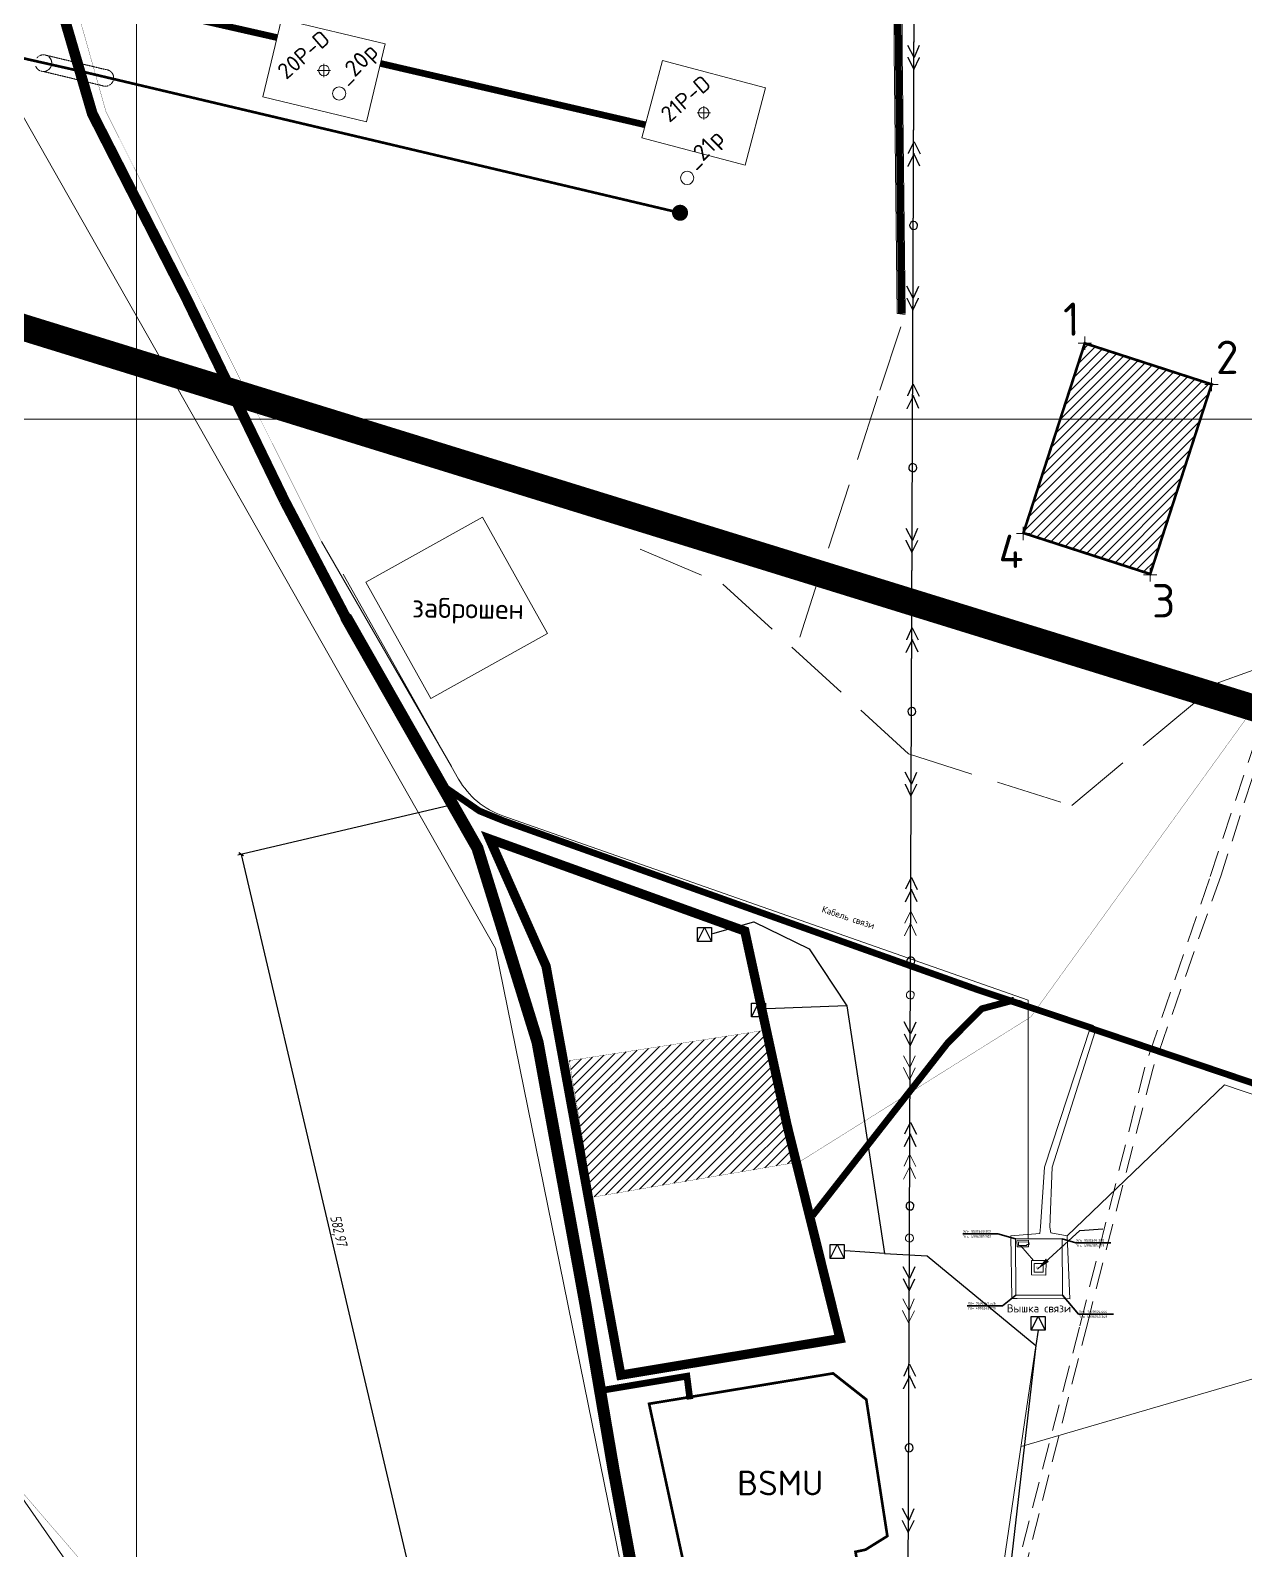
# Model space of a CAD drawing. Header units: millimetres. Extents: x 519 to 9564855, y -810 to 5021775.
# Drawn here: x 9529920 to 9530832, y 4996152 to 4997292 of the extents above; entities that cross this region are included whole.
import ezdxf
from ezdxf.enums import TextEntityAlignment as Align

# ---------------------------------------------------------------- set-up
doc = ezdxf.new("R2010")
doc.units = ezdxf.units.MM
doc.header["$LTSCALE"] = 2
doc.header["$MEASUREMENT"] = 0
doc.header["$PDMODE"] = 2
doc.header["$PDSIZE"] = 5
for name, pattern in [('1', [0]), ('92051501$0$DASHED', [0.75, 0.5, -0.25]), ('92051501$0$GROUND1', [60, 50, -10]), ('92051501$0$GROUND2', [35, 25, -10]), ('DASHED', [0.75, 0.5, -0.25]), ('HIDDEN2', [4.7625, 3.175, -1.5875])]:
    doc.linetypes.add(name, pattern=pattern)
for name, color, linetype in [('COMPOUND', 3, 'Continuous'), ('Existing roads', 41, 'Continuous'), ('FIBERGLASS', 212, 'Continuous'), ('GRID_PULKOVO', 7, 'Continuous'), ('New disposal wells', 191, 'Continuous'), ('OLD WELLS(dr.bfr2000)', 24, 'Continuous'), ('PPLINE_WAT', 7, 'WTR_LINE'), ('ROAD_ASF', 9, 'Continuous'), ('ROAD_FIELD', 255, '92051501$0$GROUND2'), ('ROAD_GROUND', 9, 'Continuous'), ('Скважины на 2013 год.', 21, '1'), ('Скважины на 2014 год', 70, 'Continuous'), ('Скважины на 2015 год', 7, 'Continuous'), ('Скважины на 2020 год', 140, 'Continuous')]:
    doc.layers.add(name, color=color, linetype=linetype)
for name, color, linetype, lineweight in [('Land lease as of 24.06.2004', 47, 'HIDDEN2', 70), ('В.волж.подача', 171, 'Continuous', 30), ('Оптиковолоконный кабель', 220, 'CAB6', 20), ('Скважины на 2023 год (доп.)', 201, 'Continuous', 20), ('СНГ_трубопроводы', 244, 'Continuous', 50), ('Электро', 1, 'Continuous', 30), ('Электроснаб', 1, 'Continuous', 18), ('Электроснабжене', 1, 'Continuous', 18)]:
    doc.layers.add(name, color=color, linetype=linetype, lineweight=lineweight)
doc.styles.add('92051501$0$STANDARD', font='simplex.shx')
doc.styles.add('Elect', font='isocpeur.ttf')
doc.styles.add('Line_GUGK', font='')
doc.styles.add('Simplex_Т', font='simplex.shx', dxfattribs={"width": 0.7, "oblique": 10})
doc.styles.get("Standard").update_dxf_attribs({"font": 'isocpeur.ttf', "width": 0.5})
doc.styles.add('TransF_romans', font='romans.shx', dxfattribs={"width": 0.8})
doc.styles.get('Line_GUGK').set_extended_font_data('Bm431', italic=True)
doc.linetypes.add('CAB', pattern='A,0.7,-0.43403,["K",Standard,S=0.9,R=0,X=-0.4,Y=-0.3],-0.8', length=1.93403)
doc.linetypes.add('CAB6', pattern='A,0.9,-0.9,["6",Standard,S=0.9,R=0,X=-0.8,Y=-0.4],11', length=12.8)
doc.linetypes.add('g5_121_n', pattern='A,4,-0.3,["Н",Line_GUGK,S=1,R=0,X=0,Y=-0.5],-1.3,12', length=17.6)
doc.linetypes.add('WTR_LINE', pattern='A,0.5,-0.2,["W",92051501$0$STANDARD,S=0.1,R=0,X=-0.1,Y=-0.05],-0.05', length=0.75)
doc.dimstyles.new('ISO-25', dxfattribs={"dimtxt": 15, "dimasz": 10, "dimexe": 5, "dimexo": 5, "dimgap": 5, "dimtad": 1, "dimtxsty": 'Standard', "dimblk": 'OBLIQUE', "dimcen": 50, "dimadec": 0, "dimazin": 0, "dimtfac": 1, "dimtmove": 0, "dimatfit": 3, "dimfxl": 0, "dimarcsym": 0})
doc.dimstyles.get("Standard").update_dxf_attribs({"dimtxt": 0.18, "dimasz": 0.18, "dimexe": 0.18, "dimexo": 0.0625, "dimgap": 0.09, "dimtad": 0, "dimtih": 1, "dimtoh": 1, "dimdec": 4, "dimzin": 0, "dimdsep": 46, "dimtxsty": 'Standard', "dimcen": 0.09, "dimadec": 0, "dimazin": 0, "dimtfac": 1, "dimtdec": 4, "dimtofl": 0, "dimtmove": 0, "dimatfit": 3, "dimfxl": 0, "dimtolj": 1, "dimtzin": 0, "dimarcsym": 0})

# ---------------------------------------------------------------- blocks, each defined once
blk = doc.blocks.new('_Oblique')
at = {"color": 0, "linetype": 'ByBlock', "lineweight": -2}
blk.add_line((-0.5, -0.5), (0.5, 0.5), dxfattribs=at)
blk = doc.blocks.new('*D69')
at = {"layer": 'DEFPOINTS', "color": 0, "lineweight": 0, "ltscale": 50, "transparency": 16777216}
for p in [(9530237.1, 4996711.1), (9530370.5, 4996143.6), (9530211.8, 4996106.3)]:
    blk.add_point(p, dxfattribs=at)
at = {"layer": 'Электроснабжене', "color": 0, "lineweight": -2, "ltscale": 50, "transparency": 16777216}
for p, q in [((9530234.7, 4996710.5), (9530076.1, 4996673.2)), ((9530078.5, 4996673.8), (9530211.8, 4996106.3)), ((9530368, 4996143), (9530209.4, 4996105.7))]:
    blk.add_line(p, q, dxfattribs=at)
at = {"layer": 'Электроснабжене', "color": 0, "lineweight": -2, "ltscale": 50, "transparency": 16777216, "xscale": 3, "yscale": 3, "zscale": 3}
for p, rotation in [((9530078.5, 4996673.8), 103.2221513429412), ((9530211.8, 4996106.3), 283.2221513429412)]:
    blk.add_blockref('_Oblique', p, dxfattribs=dict(at, rotation=rotation))
at = {"layer": 'Электроснабжене', "color": 0, "lineweight": 0, "ltscale": 50, "transparency": 16777216, "insert": (9530150.8, 4996391.4), "char_height": 8, "attachment_point": 5, "rotation": 283.2222, "style": 'Simplex_Т'}
blk.add_mtext('582,97', dxfattribs=at)

msp = doc.modelspace()

# ---------------------------------------------------------------- hatches: boundary and pattern name
at = {"linetype": 'ByBlock', "lineweight": 0, "ltscale": 50}
h = msp.add_hatch(dxfattribs=at)
h.set_pattern_fill('ANSI31', color=5, scale=40)
h.set_pattern_definition([(45, (0, 0), (-3.535533906, 3.535533906), [])])
h.paths.add_polyline_path([(9530692.77262, 4997000), (9530665.17955, 4996914.77206), (9530760.28271, 4996883.98183), (9530797.84431, 4997000)])
h.paths.add_polyline_path([(9530711.23607, 4997057.02889), (9530692.77262, 4997000), (9530797.84431, 4997000), (9530806.33607, 4997026.22889)])
at = {"layer": 'New disposal wells', "linetype": 'DASHED', "lineweight": 0, "ltscale": 0.3}
h = msp.add_hatch(color=212, dxfattribs=at)
h.paths.add_polyline_path([(9530413.69113, 4997154.86756), (9530401.63575, 4997154.86756, -1)])
h.paths.add_polyline_path([(9530407.66344, 4997154.86756), (9530413.69113, 4997154.86756, -0.4142135624), (9530407.66344, 4997148.83988)])
h.paths.add_polyline_path([(9530401.63575, 4997154.86756), (9530407.66344, 4997154.86756), (9530407.66344, 4997148.83988, -0.4142135624)])
at = {"layer": 'Скважины на 2013 год.', "linetype": 'ByBlock', "lineweight": 0, "ltscale": 5}
h = msp.add_hatch(dxfattribs=at)
h.set_pattern_fill('ANSI31', color=0, scale=40, style=0)
h.set_pattern_definition([(45, (0, 0), (-3.535533906, 3.535533906), [])])
h.paths.add_polyline_path([(9530324.51946, 4996519.15552), (9530474.20203, 4996542.38508), (9530497.63423, 4996443.3606), (9530342.0216, 4996416.76177)])

# ---------------------------------------------------------------- linework, layer by layer
at = {"color": 5, "linetype": 'ByBlock', "lineweight": 0, "ltscale": 50, "const_width": 2}
msp.add_lwpolyline([(9530665.03607, 4996914.32889), (9530711.23607, 4997057.02889), (9530806.33607, 4997026.22889), (9530760.28271, 4996883.98183), (9530665.17955, 4996914.77206)], dxfattribs=at)
at = {"color": 0, "linetype": 'ByBlock', "lineweight": 0, "ltscale": 50}
msp.add_lwpolyline([(9530220.86164, 4996790.6942), (9530308.16744, 4996839.45584), (9530259.4058, 4996926.76164), (9530172.1, 4996878)], close=True, dxfattribs=at)
at = {"color": 35, "linetype": 'DASHED', "lineweight": 0, "ltscale": 5, "const_width": 7}
msp.add_lwpolyline([(9530363.2333, 4996283.3535), (9530527.6302, 4996310.6639), (9530487.9284, 4996470.6308), (9530456.2212, 4996616.3416), (9530264.8372, 4996685.3537), (9530307.168, 4996590.011)], close=True, dxfattribs=at)
at = {"linetype": 'Continuous', "lineweight": 0}
for points, elevation in [([(9530715.15401, 4996543.5771), (9530680.8965, 4996439.3727), (9530677.8926, 4996394.5187), (9530677.4616, 4996389.5771), (9530655.82758, 4996387.89921), (9530656.46129, 4996340.73145), (9530660.4386, 4996340.7761)], -0.4331), ([(9530700.1218, 4996340.5697), (9530698.021, 4996387.8875), (9530685.6345, 4996389.9212), (9530684.8851, 4996394.1692), (9530686.6861, 4996439.1963), (9530718.90138, 4996541.03853)], -0.2948), ([(9530660.4386, 4996340.7761), (9530700.2218, 4996340.4697)], -0.2702)]:
    msp.add_lwpolyline(points, dxfattribs=dict(at, elevation=elevation))
at = {"color": 0, "linetype": 'Continuous', "lineweight": 0}
msp.add_lwpolyline([(9530659.5364, 4996343.2703), (9530659.3, 4996385.5), (9530694.3077, 4996385.479), (9530694.4441, 4996343.3493), (9530659.5364, 4996343.2703)], dxfattribs=at)
for points, elevation in [([(9530660.3714, 4996384.3516), (9530660.5473, 4996379.4394)], 0.1684), ([(9530668.809, 4996384.4842), (9530660.4714, 4996384.3516)], 0.192), ([(9530668.9849, 4996379.472), (9530660.5473, 4996379.4394)], 0.1688), ([(9530669.3279, 4996383.1197), (9530661.5127, 4996383.1835), (9530661.5127, 4996380.4832), (9530667.6542, 4996380.629)], 0.1294), ([(9530667.6542, 4996380.629), (9530667.6551, 4996381.1862), (9530669.3798, 4996381.3891), (9530669.3279, 4996383.1197)], 2.0807), ([(9530671.3067, 4996369.3229), (9530671.2204, 4996358.5233), (9530682.0036, 4996358.3126), (9530682.1509, 4996369.3855), (9530671.3067, 4996369.3229)], 0.2952), ([(9530673.4575, 4996367.0571), (9530679.9898, 4996367.1032), (9530679.9535, 4996360.6223), (9530673.3438, 4996360.5984), (9530673.3575, 4996367.0571)], 0.7312)]:
    msp.add_lwpolyline(points, dxfattribs=dict(at, elevation=elevation))
at = {"color": 5, "linetype": 'Continuous', "lineweight": 0, "elevation": 2.0146}
msp.add_lwpolyline([(9530663.1943, 4996380.3253), (9530672.6566, 4996369.1938)], dxfattribs=at)
at = {"color": 0, "linetype": 'ByBlock', "lineweight": 0, "ltscale": 50}
for p in [(9530711.23607, 4997057.02889), (9530806.33607, 4997026.22889), (9530665.03607, 4996914.32889), (9530760.13607, 4996883.52889)]:
    msp.add_point(p, dxfattribs=at)
at = {"layer": 'COMPOUND', "lineweight": 0, "const_width": 2}
msp.add_lwpolyline([(9530384.437, 4996261.855), (9530415.137, 4996120.155), (9530506.637, 4996140.155), (9530510.337, 4996123.155), (9530542.737, 4996130.755), (9530539.237, 4996150.855), (9530546.737, 4996152.455), (9530563.137, 4996162.655), (9530547.337, 4996265.055), (9530522.437, 4996284.655), (9530384.437, 4996261.855)], dxfattribs=at)
at = {"layer": 'Existing roads', "linetype": 'ByBlock', "lineweight": 0, "ltscale": 5, "const_width": 5}
for points in [[(9529943.69401, 4997322.91836), (9530105.36135, 4997286.24623)], [(9530182.9777, 4997266.84401), (9530381.6666, 4997220.81058)]]:
    msp.add_lwpolyline(points, dxfattribs=at)
at = {"layer": 'FIBERGLASS', "color": 5, "linetype": '92051501$0$DASHED', "lineweight": 0, "ltscale": 20}
for p, q in [((9530849.38343, 4996790.07355), (9530804.71578, 4996655.51489)), ((9530855.20594, 4996788.59309), (9530813.26707, 4996657.57704)), ((9530804.71578, 4996655.51489), (9530756.35677, 4996514.3183)), ((9530813.26707, 4996657.57704), (9530762.168, 4996512.82511)), ((9530756.35677, 4996514.3183), (9530707.23283, 4996319.23596)), ((9530762.168, 4996512.82511), (9530713.88749, 4996324.92685)), ((9530762.168, 4996512.82511), (9530713.88749, 4996324.92685)), ((9530713.88749, 4996324.92685), (9530631.2535, 4995999.53579)), ((9530713.88749, 4996324.92685), (9530631.2535, 4995999.53579)), ((9530707.23283, 4996319.23596), (9530623.25578, 4995996.83451))]:
    msp.add_line(p, q, dxfattribs=at)
at = {"layer": 'FIBERGLASS', "color": 3, "linetype": 'ByBlock', "lineweight": 0, "ltscale": 50, "const_width": 0.2}
msp.add_lwpolyline([(9529366.4667, 4997403.7465), (9529741.26666, 4996500.95701), (9529818.7477, 4996314.3266), (9529857.2424, 4996261.7656), (9530067.141, 4996017.978), (9530314.74518, 4995835.32196), (9530437.3451, 4995745.1597), (9530595.23581, 4995646.6188), (9530701.85, 4995580.08), (9530813.26463, 4995571.32707)], dxfattribs=at)
at = {"layer": 'GRID_PULKOVO', "lineweight": 0}
for p, q in [((9530000, 5010000), (9530000, 4992000)), ((9519000, 4997000), (9533000, 4997000))]:
    msp.add_line(p, q, dxfattribs=at)
at = {"layer": 'Land lease as of 24.06.2004', "color": 34, "linetype": 'DASHED', "lineweight": 0, "ltscale": 50, "const_width": 20}
msp.add_lwpolyline([(9519654.3, 5003739.6), (9532971.6, 5004566.6), (9534671.1, 5001241.4), (9547648.8, 4998330.8), (9546800.6, 4994774.1), (9538599.5, 4994719.2), (9534700.1, 4995931.6), (9534118, 4994384.9), (9531927.8, 4994990.9), (9532139.5, 4996381.2), (9522290.1, 4999426.3), (9519885.3, 4999727), (9519654.3, 5003739.6)], dxfattribs=at)
at = {"layer": 'New disposal wells', "color": 7, "linetype": 'DASHED', "lineweight": 0, "ltscale": 0.2}
for p, q in [((9529931.03062, 4997267.67603), (9529975.69638, 4997256.69457)), ((9529931.52144, 4997273.16083), (9529976.78077, 4997262.25128)), ((9529929.94313, 4997260.87565), (9529975.20246, 4997249.9661))]:
    msp.add_line(p, q, dxfattribs=at)
at = {"layer": 'New disposal wells', "color": 212, "lineweight": 0, "const_width": 2}
msp.add_lwpolyline([(9529330.52915, 4997406.79128), (9529619.49301, 4997337.37967), (9529959.16451, 4997260.75907), (9530407.62343, 4997154.82076)], dxfattribs=at)
at = {"layer": 'New disposal wells', "color": 7, "linetype": 'DASHED', "lineweight": 0, "ltscale": 0.2}
for centre, radius, start, end in [((9529930.17393, 4997267.06399), 6.24398, 201.55943746, 27.19104239), ((9529930.17393, 4997267.06399), 6.24398, 353.53800731, 143.53218095), ((9529976.60578, 4997256.01384), 6.25326, 258.33354903, 27.10179439), ((9529976.61848, 4997256.00942), 6.24398, 353.53800731, 88.51067803)]:
    msp.add_arc(centre, radius, start, end, dxfattribs=at)
at = {"layer": 'OLD WELLS(dr.bfr2000)', "lineweight": 0}
for centre in [(9530152, 4997244.3), (9530413, 4997181)]:
    msp.add_circle(centre, 5, dxfattribs=at)
at = {"layer": 'PPLINE_WAT', "color": 0, "linetype": 'ByBlock', "lineweight": 0, "ltscale": 5}
msp.add_line((9530668.9849, 4996379.472, 0.1688), (9530668.90516, 4996384.48573, 0.192), dxfattribs=at)
at = {"layer": 'PPLINE_WAT', "lineweight": 0}
msp.add_lwpolyline([(9529883.32282, 4997282.6639), (9530269.337, 4996603.155), (9530483.637, 4995548.755), (9530739.837, 4995535.655)], dxfattribs=at)
at = {"layer": 'ROAD_ASF', "color": 0, "linetype": 'ByBlock', "lineweight": 0, "ltscale": 25}
for p, q in [((9529968.9, 4997232.4), (9530039, 4997095)), ((9530039, 4997095), (9530112.9, 4996942.4))]:
    msp.add_line(p, q, dxfattribs=at)
at = {"layer": 'ROAD_ASF', "color": 252, "linetype": 'ByBlock', "lineweight": 0, "ltscale": 25, "const_width": 8}
for points in [[(9529517.37133, 4999719.39752), (9529529.63234, 4999639.45574), (9529544.03234, 4999501.25574), (9529560.83234, 4999334.85574), (9529580.23234, 4999148.65574), (9529597.73234, 4998985.35574), (9529614.33234, 4998813.35574), (9529631.03234, 4998635.15574), (9529655.63234, 4998426.75574), (9529698.73234, 4998242.15574), (9529821.67234, 4997744.65574), (9529833.2368, 4997700.60064), (9529871.23234, 4997555.85574), (9529966.83234, 4997229.15574), (9530036.93234, 4997091.75574), (9530110.83234, 4996939.15574)], [(9530110.83234, 4996939.15574), (9530157.18239, 4996850.97848)]]:
    msp.add_lwpolyline(points, dxfattribs=at)
at = {"layer": 'ROAD_ASF', "color": 252, "linetype": 'ByBlock', "lineweight": 0, "const_width": 9, "flags": 128}
msp.add_lwpolyline([(9530547.17638, 4995449.2736), (9530498.24565, 4995507.22834), (9530450.45834, 4995709.22274), (9530357.64544, 4996213.1923), (9530336.67243, 4996336.47039), (9530300.77759, 4996533.05073), (9530255.65976, 4996678.56575), (9530156.87029, 4996851.90357)], dxfattribs=at)
at = {"layer": 'ROAD_FIELD', "lineweight": 0}
for points in [[(9530557.477, 4997021.787), (9530577.428, 4997081.759)], [(9530497.37308, 4996836.75963), (9530557.473, 4997021.785)], [(9530377.66, 4996902.7), (9530439.814, 4996876.32), (9530578.924, 4996749.121), (9530701.44, 4996710.436), (9530811.64, 4996802.68), (9530870.87395, 4996824.01405), (9530954.473, 4996815.787), (9531065.78, 4996855.351), (9531119.97304, 4996864.75481)]]:
    msp.add_lwpolyline(points, dxfattribs=at)
at = {"layer": 'ROAD_GROUND', "linetype": 'Continuous', "lineweight": 0}
for points in [[(9530570.61719, 4997079.25077), (9530568.33485, 4997275.57517), (9530567.38489, 4997411.42958), (9530568.35338, 4997598.26838), (9530566.77249, 4997638.05147), (9530566.20765, 4997775.05476), (9530568.76611, 4997865.20422), (9530575.42445, 4997908.11862), (9530571.34463, 4997943.96243), (9530570.0492, 4997981.81656), (9530569.06282, 4998005.88632), (9530568.52566, 4998029.29136), (9530568.2181, 4998061.32032), (9530575.52433, 4998079.95645), (9530589.56626, 4998110.74924), (9530603.42421, 4998143.30054), (9530648.00257, 4998255.69383), (9530662.9764, 4998296.09872), (9530678.62334, 4998337.62184), (9530696.05114, 4998380.06547), (9530709.82955, 4998416.84552), (9530734.46182, 4998479.28457), (9530733.91555, 4998479.57236)], [(9530576.61678, 4997079.32052), (9530574.3347, 4997275.61712), (9530573.385, 4997411.435)], [(9530570.61719, 4997079.25077), (9530576.3901, 4997078.6391)]]:
    msp.add_lwpolyline(points, dxfattribs=at)
at = {"layer": 'ROAD_GROUND', "linetype": 'Continuous', "lineweight": 0, "const_width": 5}
msp.add_lwpolyline([(9530573.61699, 4997079.28564), (9530571.33477, 4997275.59614), (9530570.38504, 4997411.45055)], dxfattribs=at)
at = {"layer": 'ROAD_GROUND', "color": 252, "lineweight": 0, "const_width": 5}
for points in [[(9530717.26249, 4996543.31217), (9530629.55592, 4996572.75145), (9530275.92581, 4996698.776), (9530257.12048, 4996706.37101), (9530228.87813, 4996725.90122), (9530204.42497, 4996768.68415), (9530189.14166, 4996794.87796), (9530157.18239, 4996850.97848)], [(9530658.35369, 4996564.59266), (9530633.99247, 4996558.08896), (9530608.32117, 4996532.32042), (9530507.04233, 4996402.93722)], [(9531618.57766, 4996238.24268), (9531615.50744, 4996239.27269), (9530715.47815, 4996543.46755), (9530715.47815, 4996543.46755)], [(9530347.19715, 4996271.61179), (9530412.80596, 4996282.55073), (9530415.05719, 4996265.18786)]]:
    msp.add_lwpolyline(points, dxfattribs=at)
at = {"layer": 'ROAD_GROUND', "lineweight": 0, "const_width": 0.5}
msp.add_lwpolyline([(9530664.35192, 4996563.64075), (9530662.21828, 4996564.36178), (9530654.84993, 4996562.71072)], dxfattribs=at)
at = {"layer": 'В.волж.подача', "linetype": 'ByBlock', "lineweight": 0, "ltscale": 50, "const_width": 0.2}
msp.add_lwpolyline([(9530497.33345, 4996443.30919), (9530670.71335, 4996551.90693), (9530873.26153, 4996832.46129), (9530886.00847, 4996825.42239), (9530889.18534, 4996829.9369)], dxfattribs=at)
at = {"layer": 'Оптиковолоконный кабель', "linetype": 'CAB', "lineweight": 20, "ltscale": 0.5}
for p, q in [((9530138.71522, 4996908.40112), (9530236.21854, 4996739.81741)), ((9530155.10666, 4996883.92926), (9530241.58455, 4996730.28358)), ((9530274.86303, 4996702.80336), (9530668.78195, 4996564.4206)), ((9530668.78195, 4996564.4206), (9530668.67462, 4996385.49438))]:
    msp.add_line(p, q, dxfattribs=at)
at = {"layer": 'Оптиковолоконный кабель', "linetype": 'CAB', "lineweight": 20, "ltscale": 0.5, "const_width": 0.2}
msp.add_lwpolyline([(9530138.71522, 4996908.40112), (9529977.05627, 4997230.84606), (9529866.47506, 4997622.20431), (9529729.29183, 4998159.15482), (9529664.95599, 4998424.37676), (9529536.03736, 4999648.58329), (9529522.35859, 4999733.17706), (9529522.35859, 4999733.17706)], dxfattribs=at)
at = {"layer": 'Оптиковолоконный кабель', "linetype": 'CAB', "lineweight": 0, "ltscale": 0.5, "elevation": -0.2948}
msp.add_lwpolyline([(9530698.021, 4996387.8875), (9530815.9838, 4996500.96403), (9531608.64241, 4996232.42652), (9531538.9847, 4996069.98458), (9531522.31059, 4996018.35826), (9531503.46429, 4995911.30612), (9531480.79672, 4995623.81873), (9531471.11056, 4995232.51409)], dxfattribs=at)
at = {"layer": 'Оптиковолоконный кабель', "linetype": 'CAB', "lineweight": 20, "ltscale": 0.5}
msp.add_arc((9530293.87149, 4996759.71275), 60, 209.37253795, 251.53002221, dxfattribs=at)
at = {"layer": 'Скважины на 2013 год.', "color": 0, "linetype": 'ByBlock', "lineweight": 0, "ltscale": 5, "const_width": 0.2}
msp.add_lwpolyline([(9530324.51946, 4996519.15552), (9530474.20203, 4996542.38508), (9530497.63423, 4996443.3606), (9530342.0216, 4996416.76177), (9530324.51946, 4996519.15552)], dxfattribs=at)
at = {"layer": 'Скважины на 2014 год', "color": 0, "linetype": 'ByBlock', "lineweight": 0}
msp.add_lwpolyline([(9530094.73435, 4997241.69993), (9530108.6573, 4997300.06218), (9530186.47362, 4997281.49825), (9530172.55068, 4997223.136), (9530094.73435, 4997241.69993)], dxfattribs=at)
msp.add_circle((9530140.6, 4997261.6), 4, dxfattribs=at)
msp.add_point((9530140.6, 4997261.6), dxfattribs=at)
at = {"layer": 'Скважины на 2015 год', "color": 0, "linetype": 'ByBlock', "lineweight": 0}
msp.add_lwpolyline([(9530471.73183, 4997248.60755), (9530456.43236, 4997190.59095), (9530379.07689, 4997210.99023), (9530394.37635, 4997269.00684), (9530471.73183, 4997248.60755)], dxfattribs=at)
msp.add_circle((9530425.4, 4997229.8), 4, dxfattribs=at)
msp.add_point((9530425.4, 4997229.8), dxfattribs=at)
at = {"layer": 'Скважины на 2023 год (доп.)', "color": 6, "linetype": 'g5_121_n', "lineweight": 35, "ltscale": 50}
for points in [[(9530659.3, 4996385.5), (9530645.94171, 4996389.25), (9530619.64171, 4996389.25)], [(9530694.3077, 4996385.479), (9530704.39843, 4996382.5), (9530730.69843, 4996382.5)], [(9530659.5364, 4996343.2703), (9530649.40582, 4996335.375), (9530623.10582, 4996335.375)], [(9530694.4441, 4996343.3493), (9530706.56349, 4996329.125), (9530732.86349, 4996329.125)]]:
    msp.add_lwpolyline(points, dxfattribs=at)
at = {"layer": 'СНГ_трубопроводы', "color": 5, "linetype": '92051501$0$GROUND1', "lineweight": 0, "ltscale": 2}
msp.add_line((9529833.59135, 4996305.82954), (9530083.67948, 4995949.77941), dxfattribs=at)
at = {"layer": 'Электро'}
for p, q in [((9530573.81914, 4994811.1866), (9530585.91914, 4998057.6866)), ((9530583.23493, 4997271.37728), (9530578.52812, 4997280.25587)), ((9530587.10281, 4997280.17342), (9530583.23493, 4997271.37728)), ((9530578.44319, 4997271.42336), (9530582.89536, 4997262.29484)), ((9530582.89536, 4997262.29484), (9530587.27007, 4997271.33848)), ((9530583.35358, 4997199.41846), (9530578.4672, 4997189.6226)), ((9530582.9317, 4997208.00347), (9530578.81162, 4997199.20976)), ((9530583.09896, 4997199.16853), (9530587.29894, 4997190.04243)), ((9530583.18389, 4997208.00104), (9530587.6385, 4997199.12488)), ((9530582.56228, 4997090.9023), (9530577.85548, 4997099.7809)), ((9530586.43017, 4997099.69844), (9530582.56228, 4997090.9023)), ((9530577.77054, 4997090.94838), (9530582.22272, 4997081.81986)), ((9530582.22272, 4997081.81986), (9530586.59743, 4997090.8635)), ((9530582.67661, 4997017.78226), (9530577.79022, 4997007.98639)), ((9530582.25472, 4997026.36726), (9530578.13464, 4997017.57355)), ((9530582.42198, 4997017.53232), (9530586.62197, 4997008.40622)), ((9530582.50692, 4997026.36483), (9530586.96153, 4997017.48867)), ((9530581.8853, 4996909.2661), (9530577.1785, 4996918.14469)), ((9530585.75319, 4996918.06223), (9530581.8853, 4996909.2661)), ((9530577.09357, 4996909.31218), (9530581.54574, 4996900.18365)), ((9530581.54574, 4996900.18365), (9530585.92045, 4996909.22729)), ((9530581.99532, 4996834.98913), (9530577.10894, 4996825.19327)), ((9530581.57344, 4996843.57414), (9530577.45335, 4996834.78043)), ((9530581.7407, 4996834.7392), (9530585.94068, 4996825.6131)), ((9530581.82563, 4996843.57171), (9530586.28024, 4996834.69555)), ((9530581.20402, 4996726.47298), (9530576.49722, 4996735.35157)), ((9530585.07191, 4996735.26911), (9530581.20402, 4996726.47298)), ((9530576.41228, 4996726.51905), (9530580.86445, 4996717.39053)), ((9530580.86445, 4996717.39053), (9530585.23917, 4996726.43417)), ((9530580.87587, 4996656.41182), (9530576.75578, 4996647.61811)), ((9530581.12806, 4996656.40939), (9530585.58267, 4996647.53323)), ((9530581.29775, 4996647.82681), (9530576.41137, 4996638.03095)), ((9530581.04313, 4996647.57688), (9530585.24311, 4996638.45078)), ((9530580.50645, 4996539.31065), (9530575.79964, 4996548.18925)), ((9530584.37434, 4996548.10679), (9530580.50645, 4996539.31065)), ((9530575.71471, 4996539.35673), (9530580.16688, 4996530.22821)), ((9530580.16688, 4996530.22821), (9530584.54159, 4996539.27185)), ((9530580.19146, 4996472.78152), (9530576.07138, 4996463.98781)), ((9530580.44366, 4996472.77909), (9530584.89826, 4996463.90293)), ((9530580.61334, 4996464.19651), (9530575.72696, 4996454.40065)), ((9530580.35872, 4996463.94658), (9530584.5587, 4996454.82048)), ((9530575.0303, 4996355.72643), (9530579.48248, 4996346.59791)), ((9530579.82204, 4996355.68035), (9530575.11524, 4996364.55895)), ((9530579.48248, 4996346.59791), (9530583.85719, 4996355.64155)), ((9530583.68993, 4996364.47649), (9530579.82204, 4996355.68035)), ((9530579.51562, 4996291.45075), (9530575.39554, 4996282.65704)), ((9530579.76782, 4996291.44833), (9530584.22243, 4996282.57216)), ((9530579.93751, 4996282.86575), (9530575.05112, 4996273.06988)), ((9530579.68288, 4996282.61582), (9530583.88287, 4996273.48971)), ((9530579.1462, 4996174.34959), (9530574.4394, 4996183.22818)), ((9530574.35447, 4996174.39567), (9530578.80664, 4996165.26715)), ((9530578.80664, 4996165.26715), (9530583.18135, 4996174.31079)), ((9530583.01409, 4996183.14573), (9530579.1462, 4996174.34959))]:
    msp.add_line(p, q, dxfattribs=at)
at = {"layer": 'Электро', "ltscale": 25}
for p, q in [((9530420.64933, 4996608.46916), (9530425.89934, 4996618.8798)), ((9530420.64933, 4996618.8798), (9530431.14935, 4996618.8798)), ((9530420.64933, 4996608.46916), (9530420.64933, 4996618.8798)), ((9530425.89934, 4996618.8798), (9530431.14935, 4996608.46916)), ((9530431.14935, 4996618.8798), (9530431.14935, 4996608.46916)), ((9530432.23125, 4996614.40797), (9530462.9478, 4996623.1143)), ((9530462.9478, 4996623.1143), (9530504.51499, 4996602.97623)), ((9530431.14935, 4996608.46916), (9530420.64933, 4996608.46916)), ((9530504.51499, 4996602.97623), (9530532.70287, 4996560.22526)), ((9530461.20603, 4996551.88065), (9530466.45604, 4996562.29128)), ((9530461.20603, 4996562.29128), (9530471.70605, 4996562.29128)), ((9530461.20603, 4996551.88065), (9530461.20603, 4996562.29128)), ((9530466.45604, 4996562.29128), (9530471.70605, 4996551.88065)), ((9530471.70605, 4996562.29128), (9530471.70605, 4996551.88065)), ((9530532.70348, 4996560.22545), (9530472.61551, 4996558.0076)), ((9530532.70287, 4996560.22526), (9530561.0886, 4996374.631)), ((9530471.70605, 4996551.88065), (9530461.20603, 4996551.88065)), ((9530520.2065, 4996370.77945), (9530525.45651, 4996381.19008)), ((9530520.2065, 4996381.19008), (9530530.70652, 4996381.19008)), ((9530520.2065, 4996370.77945), (9530520.2065, 4996381.19008)), ((9530525.45651, 4996381.19008), (9530530.70652, 4996370.77945)), ((9530530.70652, 4996381.19008), (9530530.70652, 4996370.77945)), ((9530530.70652, 4996370.77945), (9530520.2065, 4996370.77945)), ((9530561.08921, 4996374.63119), (9530531.47957, 4996376.48647)), ((9530561.0886, 4996374.631), (9530592.91881, 4996372.85123)), ((9530592.91881, 4996372.85123), (9530674.59394, 4996305.56626)), ((9530670.99263, 4996316.94011), (9530676.24264, 4996327.35074)), ((9530670.99263, 4996327.35074), (9530681.49265, 4996327.35074)), ((9530670.99263, 4996316.94011), (9530670.99263, 4996327.35074)), ((9530676.24264, 4996327.35074), (9530681.49265, 4996316.94011)), ((9530681.49265, 4996327.35074), (9530681.49265, 4996316.94011)), ((9530681.49265, 4996316.94011), (9530670.99263, 4996316.94011)), ((9530676.24264, 4996316.94011), (9530674.59455, 4996305.56645)), ((9530674.59394, 4996305.56626), (9530649.61449, 4996088.43321))]:
    msp.add_line(p, q, dxfattribs=at)
at = {"layer": 'Электро'}
for centre, start, end in [((9530582.86379, 4997145.39918), 20.04548357, 200.04548357), ((9530582.86379, 4997145.39918), 200.04548357, 20.04548357), ((9530582.18681, 4996963.76298), 20.04548338, 200.04548338), ((9530582.18681, 4996963.76298), 200.04548338, 20.04548338), ((9530581.50553, 4996780.96986), 20.04548333, 200.04548333), ((9530581.50553, 4996780.96986), 200.04548333, 20.04548333), ((9530580.80795, 4996593.80754), 20.0454832, 200.0454832), ((9530580.80795, 4996593.80754), 200.0454832, 20.0454832), ((9530580.12355, 4996410.17724), 20.04548651, 200.04548669), ((9530580.12355, 4996410.17724), 200.04548669, 20.04548651), ((9530579.44771, 4996228.84647), 20.045483, 200.04548305), ((9530579.44771, 4996228.84647), 200.04548305, 20.045483)]:
    msp.add_arc(centre, 3, start, end, dxfattribs=at)
at = {"layer": 'Электроснаб', "color": 1, "linetype": 'ByBlock', "lineweight": 0}
for p, q in [((9530573.81914, 4994811.1866), (9530585.91914, 4998057.6866)), ((9530583.23493, 4997271.37728), (9530578.52812, 4997280.25587)), ((9530587.10281, 4997280.17342), (9530583.23493, 4997271.37728)), ((9530578.44319, 4997271.42336), (9530582.89536, 4997262.29484)), ((9530582.89536, 4997262.29484), (9530587.27007, 4997271.33848)), ((9530583.35358, 4997199.41846), (9530578.4672, 4997189.6226)), ((9530582.9317, 4997208.00347), (9530578.81162, 4997199.20976)), ((9530583.09896, 4997199.16853), (9530587.29894, 4997190.04243)), ((9530583.18389, 4997208.00104), (9530587.6385, 4997199.12488)), ((9530582.56228, 4997090.9023), (9530577.85548, 4997099.7809)), ((9530586.43017, 4997099.69844), (9530582.56228, 4997090.9023)), ((9530577.77054, 4997090.94838), (9530582.22272, 4997081.81986)), ((9530582.22272, 4997081.81986), (9530586.59743, 4997090.8635)), ((9530582.67661, 4997017.78226), (9530577.79022, 4997007.98639)), ((9530582.25472, 4997026.36726), (9530578.13464, 4997017.57355)), ((9530582.42198, 4997017.53232), (9530586.62197, 4997008.40622)), ((9530582.50692, 4997026.36483), (9530586.96153, 4997017.48867)), ((9530581.8853, 4996909.2661), (9530577.1785, 4996918.14469)), ((9530585.75319, 4996918.06223), (9530581.8853, 4996909.2661)), ((9530577.09357, 4996909.31218), (9530581.54574, 4996900.18365)), ((9530581.54574, 4996900.18365), (9530585.92045, 4996909.22729)), ((9530581.99532, 4996834.98913), (9530577.10894, 4996825.19327)), ((9530581.57344, 4996843.57414), (9530577.45335, 4996834.78043)), ((9530581.7407, 4996834.7392), (9530585.94068, 4996825.6131)), ((9530581.82563, 4996843.57171), (9530586.28024, 4996834.69555)), ((9530581.20402, 4996726.47298), (9530576.49722, 4996735.35157)), ((9530585.07191, 4996735.26911), (9530581.20402, 4996726.47298)), ((9530576.41228, 4996726.51905), (9530580.86445, 4996717.39053)), ((9530580.86445, 4996717.39053), (9530585.23917, 4996726.43417)), ((9530580.43631, 4996630.99367), (9530576.31622, 4996622.19997)), ((9530580.6885, 4996630.99125), (9530585.14311, 4996622.11508)), ((9530580.85819, 4996622.40867), (9530575.97181, 4996612.6128)), ((9530580.60357, 4996622.15874), (9530584.80355, 4996613.03264)), ((9530575.27515, 4996513.93859), (9530579.72732, 4996504.81007)), ((9530580.06689, 4996513.89251), (9530575.36009, 4996522.7711)), ((9530579.72732, 4996504.81007), (9530584.10203, 4996513.85371)), ((9530583.93478, 4996522.68865), (9530580.06689, 4996513.89251)), ((9530579.75705, 4996448.7446), (9530575.63696, 4996439.9509)), ((9530580.00924, 4996448.74218), (9530584.46385, 4996439.86601)), ((9530580.17893, 4996440.1596), (9530575.29255, 4996430.36373)), ((9530579.92431, 4996439.90967), (9530584.12429, 4996430.78357)), ((9530574.59589, 4996331.68952), (9530579.04807, 4996322.561)), ((9530579.38763, 4996331.64344), (9530574.68083, 4996340.52204)), ((9530579.04807, 4996322.561), (9530583.42278, 4996331.60464)), ((9530583.25552, 4996340.43958), (9530579.38763, 4996331.64344)), ((9530579.51562, 4996291.45075), (9530575.39554, 4996282.65704)), ((9530579.76782, 4996291.44833), (9530584.22243, 4996282.57216)), ((9530579.93751, 4996282.86575), (9530575.05112, 4996273.06988)), ((9530579.68288, 4996282.61582), (9530583.88287, 4996273.48971)), ((9530579.1462, 4996174.34959), (9530574.4394, 4996183.22818)), ((9530574.35447, 4996174.39567), (9530578.80664, 4996165.26715)), ((9530578.80664, 4996165.26715), (9530583.18135, 4996174.31079)), ((9530583.01409, 4996183.14573), (9530579.1462, 4996174.34959))]:
    msp.add_line(p, q, dxfattribs=at)
at = {"layer": 'Электроснаб', "color": 1, "linetype": 'ByBlock', "lineweight": 0, "ltscale": 25}
for p, q in [((9530420.64933, 4996608.46916), (9530425.89934, 4996618.8798)), ((9530420.64933, 4996618.8798), (9530431.14935, 4996618.8798)), ((9530420.64933, 4996608.46916), (9530420.64933, 4996618.8798)), ((9530425.89934, 4996618.8798), (9530431.14935, 4996608.46916)), ((9530431.14935, 4996618.8798), (9530431.14935, 4996608.46916)), ((9530432.23125, 4996614.40797), (9530462.9478, 4996623.1143)), ((9530462.9478, 4996623.1143), (9530504.51499, 4996602.97623)), ((9530431.14935, 4996608.46916), (9530420.64933, 4996608.46916)), ((9530504.51499, 4996602.97623), (9530532.70287, 4996560.22526)), ((9530461.20603, 4996551.88065), (9530466.45604, 4996562.29128)), ((9530461.20603, 4996562.29128), (9530471.70605, 4996562.29128)), ((9530461.20603, 4996551.88065), (9530461.20603, 4996562.29128)), ((9530466.45604, 4996562.29128), (9530471.70605, 4996551.88065)), ((9530471.70605, 4996562.29128), (9530471.70605, 4996551.88065)), ((9530532.70348, 4996560.22545), (9530472.61551, 4996558.0076)), ((9530532.70287, 4996560.22526), (9530561.0886, 4996374.631)), ((9530471.70605, 4996551.88065), (9530461.20603, 4996551.88065)), ((9530520.2065, 4996370.77945), (9530525.45651, 4996381.19008)), ((9530520.2065, 4996381.19008), (9530530.70652, 4996381.19008)), ((9530520.2065, 4996370.77945), (9530520.2065, 4996381.19008)), ((9530525.45651, 4996381.19008), (9530530.70652, 4996370.77945)), ((9530530.70652, 4996381.19008), (9530530.70652, 4996370.77945)), ((9530530.70652, 4996370.77945), (9530520.2065, 4996370.77945)), ((9530561.08921, 4996374.63119), (9530531.47957, 4996376.48647)), ((9530561.0886, 4996374.631), (9530592.91881, 4996372.85123)), ((9530592.91881, 4996372.85123), (9530674.59394, 4996305.56626)), ((9530670.99263, 4996316.94011), (9530676.24264, 4996327.35074)), ((9530670.99263, 4996327.35074), (9530681.49265, 4996327.35074)), ((9530670.99263, 4996316.94011), (9530670.99263, 4996327.35074)), ((9530676.24264, 4996327.35074), (9530681.49265, 4996316.94011)), ((9530681.49265, 4996327.35074), (9530681.49265, 4996316.94011)), ((9530681.49265, 4996316.94011), (9530670.99263, 4996316.94011)), ((9530676.24264, 4996316.94011), (9530674.59455, 4996305.56645))]:
    msp.add_line(p, q, dxfattribs=at)
at = {"layer": 'Электроснаб', "linetype": 'ByBlock', "lineweight": 0, "ltscale": 50}
msp.add_line((9530663.45042, 4996229.94534), (9531000, 4996328), dxfattribs=at)
at = {"layer": 'Электроснаб', "color": 1, "linetype": 'ByBlock', "lineweight": 0}
for centre, start, end in [((9530582.86379, 4997145.39918), 20.04548357, 200.04548357), ((9530582.86379, 4997145.39918), 200.04548357, 20.04548357), ((9530582.18681, 4996963.76298), 20.04548338, 200.04548338), ((9530582.18681, 4996963.76298), 200.04548338, 20.04548338), ((9530581.50553, 4996780.96986), 20.04548333, 200.04548333), ((9530581.50553, 4996780.96986), 200.04548333, 20.04548333), ((9530580.3684, 4996568.38939), 20.0454832, 200.0454832), ((9530580.3684, 4996568.38939), 200.0454832, 20.0454832), ((9530579.68914, 4996386.14032), 20.04548651, 200.04548669), ((9530579.68914, 4996386.14032), 200.04548669, 20.04548651), ((9530579.44771, 4996228.84647), 20.045483, 200.04548305), ((9530579.44771, 4996228.84647), 200.04548305, 20.045483)]:
    msp.add_arc(centre, 3, start, end, dxfattribs=at)
at = {"layer": 'Электроснабжене', "color": 1, "linetype": 'ByBlock', "lineweight": 0}
for p, q in [((9530573.81914, 4994811.1866), (9530585.91914, 4998057.6866)), ((9530583.23493, 4997271.37728), (9530578.52812, 4997280.25587)), ((9530587.10281, 4997280.17342), (9530583.23493, 4997271.37728)), ((9530578.44319, 4997271.42336), (9530582.89536, 4997262.29484)), ((9530582.89536, 4997262.29484), (9530587.27007, 4997271.33848)), ((9530583.35358, 4997199.41846), (9530578.4672, 4997189.6226)), ((9530582.9317, 4997208.00347), (9530578.81162, 4997199.20976)), ((9530583.09896, 4997199.16853), (9530587.29894, 4997190.04243)), ((9530583.18389, 4997208.00104), (9530587.6385, 4997199.12488)), ((9530582.56228, 4997090.9023), (9530577.85548, 4997099.7809)), ((9530586.43017, 4997099.69844), (9530582.56228, 4997090.9023)), ((9530577.77054, 4997090.94838), (9530582.22272, 4997081.81986)), ((9530582.22272, 4997081.81986), (9530586.59743, 4997090.8635)), ((9530582.67661, 4997017.78226), (9530577.79022, 4997007.98639)), ((9530582.25472, 4997026.36726), (9530578.13464, 4997017.57355)), ((9530582.42198, 4997017.53232), (9530586.62197, 4997008.40622)), ((9530582.50692, 4997026.36483), (9530586.96153, 4997017.48867)), ((9530581.8853, 4996909.2661), (9530577.1785, 4996918.14469)), ((9530585.75319, 4996918.06223), (9530581.8853, 4996909.2661)), ((9530577.09357, 4996909.31218), (9530581.54574, 4996900.18365)), ((9530581.54574, 4996900.18365), (9530585.92045, 4996909.22729)), ((9530581.99532, 4996834.98913), (9530577.10894, 4996825.19327)), ((9530581.57344, 4996843.57414), (9530577.45335, 4996834.78043)), ((9530581.7407, 4996834.7392), (9530585.94068, 4996825.6131)), ((9530581.82563, 4996843.57171), (9530586.28024, 4996834.69555)), ((9530581.20402, 4996726.47298), (9530576.49722, 4996735.35157)), ((9530585.07191, 4996735.26911), (9530581.20402, 4996726.47298)), ((9530576.41228, 4996726.51905), (9530580.86445, 4996717.39053)), ((9530580.86445, 4996717.39053), (9530585.23917, 4996726.43417)), ((9530580.43631, 4996630.99367), (9530576.31622, 4996622.19997)), ((9530580.6885, 4996630.99125), (9530585.14311, 4996622.11508)), ((9530580.85819, 4996622.40867), (9530575.97181, 4996612.6128)), ((9530580.60357, 4996622.15874), (9530584.80355, 4996613.03264)), ((9530575.27515, 4996513.93859), (9530579.72732, 4996504.81007)), ((9530580.06689, 4996513.89251), (9530575.36009, 4996522.7711)), ((9530579.72732, 4996504.81007), (9530584.10203, 4996513.85371)), ((9530583.93478, 4996522.68865), (9530580.06689, 4996513.89251)), ((9530579.75705, 4996448.7446), (9530575.63696, 4996439.9509)), ((9530580.00924, 4996448.74218), (9530584.46385, 4996439.86601)), ((9530580.17893, 4996440.1596), (9530575.29255, 4996430.36373)), ((9530579.92431, 4996439.90967), (9530584.12429, 4996430.78357)), ((9530574.59589, 4996331.68952), (9530579.04807, 4996322.561)), ((9530579.38763, 4996331.64344), (9530574.68083, 4996340.52204)), ((9530579.04807, 4996322.561), (9530583.42278, 4996331.60464)), ((9530583.25552, 4996340.43958), (9530579.38763, 4996331.64344)), ((9530579.51562, 4996291.45075), (9530575.39554, 4996282.65704)), ((9530579.76782, 4996291.44833), (9530584.22243, 4996282.57216)), ((9530579.93751, 4996282.86575), (9530575.05112, 4996273.06988)), ((9530579.68288, 4996282.61582), (9530583.88287, 4996273.48971)), ((9530579.1462, 4996174.34959), (9530574.4394, 4996183.22818)), ((9530574.35447, 4996174.39567), (9530578.80664, 4996165.26715)), ((9530578.80664, 4996165.26715), (9530583.18135, 4996174.31079)), ((9530583.01409, 4996183.14573), (9530579.1462, 4996174.34959))]:
    msp.add_line(p, q, dxfattribs=at)
at = {"layer": 'Электроснабжене', "color": 1, "linetype": 'ByBlock', "lineweight": 0, "ltscale": 25}
for p, q in [((9530420.64933, 4996608.46916), (9530425.89934, 4996618.8798)), ((9530420.64933, 4996618.8798), (9530431.14935, 4996618.8798)), ((9530420.64933, 4996608.46916), (9530420.64933, 4996618.8798)), ((9530425.89934, 4996618.8798), (9530431.14935, 4996608.46916)), ((9530431.14935, 4996618.8798), (9530431.14935, 4996608.46916)), ((9530432.23125, 4996614.40797), (9530462.9478, 4996623.1143)), ((9530462.9478, 4996623.1143), (9530504.51499, 4996602.97623)), ((9530431.14935, 4996608.46916), (9530420.64933, 4996608.46916)), ((9530504.51499, 4996602.97623), (9530532.70287, 4996560.22526)), ((9530461.20603, 4996551.88065), (9530466.45604, 4996562.29128)), ((9530461.20603, 4996562.29128), (9530471.70605, 4996562.29128)), ((9530461.20603, 4996551.88065), (9530461.20603, 4996562.29128)), ((9530466.45604, 4996562.29128), (9530471.70605, 4996551.88065)), ((9530471.70605, 4996562.29128), (9530471.70605, 4996551.88065)), ((9530532.70348, 4996560.22545), (9530472.61551, 4996558.0076)), ((9530532.70287, 4996560.22526), (9530561.0886, 4996374.631)), ((9530471.70605, 4996551.88065), (9530461.20603, 4996551.88065)), ((9530520.2065, 4996370.77945), (9530525.45651, 4996381.19008)), ((9530520.2065, 4996381.19008), (9530530.70652, 4996381.19008)), ((9530520.2065, 4996370.77945), (9530520.2065, 4996381.19008)), ((9530525.45651, 4996381.19008), (9530530.70652, 4996370.77945)), ((9530530.70652, 4996381.19008), (9530530.70652, 4996370.77945)), ((9530530.70652, 4996370.77945), (9530520.2065, 4996370.77945)), ((9530561.08921, 4996374.63119), (9530531.47957, 4996376.48647)), ((9530561.0886, 4996374.631), (9530592.91881, 4996372.85123)), ((9530592.91881, 4996372.85123), (9530674.59394, 4996305.56626)), ((9530670.99263, 4996316.94011), (9530676.24264, 4996327.35074)), ((9530670.99263, 4996327.35074), (9530681.49265, 4996327.35074)), ((9530670.99263, 4996316.94011), (9530670.99263, 4996327.35074)), ((9530676.24264, 4996327.35074), (9530681.49265, 4996316.94011)), ((9530681.49265, 4996327.35074), (9530681.49265, 4996316.94011)), ((9530681.49265, 4996316.94011), (9530670.99263, 4996316.94011)), ((9530676.24264, 4996316.94011), (9530674.59455, 4996305.56645)), ((9530674.59394, 4996305.56626), (9530643.62642, 4996095.4179))]:
    msp.add_line(p, q, dxfattribs=at)
at = {"layer": 'Электроснабжене', "color": 1, "linetype": 'ByBlock', "lineweight": 0}
for centre, start, end in [((9530582.86379, 4997145.39918), 20.04548357, 200.04548357), ((9530582.86379, 4997145.39918), 200.04548357, 20.04548357), ((9530582.18681, 4996963.76298), 20.04548338, 200.04548338), ((9530582.18681, 4996963.76298), 200.04548338, 20.04548338), ((9530581.50553, 4996780.96986), 20.04548333, 200.04548333), ((9530581.50553, 4996780.96986), 200.04548333, 20.04548333), ((9530580.3684, 4996568.38939), 20.0454832, 200.0454832), ((9530580.3684, 4996568.38939), 200.0454832, 20.0454832), ((9530579.68914, 4996386.14032), 20.04548651, 200.04548669), ((9530579.68914, 4996386.14032), 200.04548669, 20.04548651), ((9530579.44771, 4996228.84647), 20.045483, 200.04548305), ((9530579.44771, 4996228.84647), 200.04548305, 20.045483)]:
    msp.add_arc(centre, 3, start, end, dxfattribs=at)

# ---------------------------------------------------------------- texts
at = {"color": 0, "lineweight": 0, "style": 'Elect'}
msp.add_text('заброшен', height=15, rotation=359.11342602, dxfattribs=at).set_placement((9530206.60455, 4996851.43349))
at = {"color": 0, "linetype": 'Continuous', "lineweight": 0, "insert": (9530675.06165, 4996364.68082, 22.841), "char_height": 1.5, "attachment_point": 1}
msp.add_mtext('FM', dxfattribs=at)
at = {"layer": 'COMPOUND', "lineweight": 0, "style": 'Elect'}
msp.add_text('BSMU', height=18.562407, rotation=0.00000003, dxfattribs=at).set_placement((9530450.46868, 4996193.17062))
at = {"layer": 'OLD WELLS(dr.bfr2000)', "lineweight": 0, "style": 'Elect'}
for s, p in [(' _20p', (9530152, 4997244.3)), (' _21p', (9530413.19154, 4997181.17042))]:
    msp.add_text(s, height=12.5, rotation=44.99999992, dxfattribs=at).set_placement(p)
at = {"layer": 'Скважины на 2014 год', "color": 0, "linetype": 'ByBlock', "lineweight": 0, "style": 'Elect'}
msp.add_text('20P-D', height=12, rotation=41, dxfattribs=at).set_placement((9530112.28643, 4997254.21399))
at = {"layer": 'Скважины на 2015 год', "color": 0, "linetype": 'ByBlock', "lineweight": 0, "style": 'Elect'}
msp.add_text('21P-D', height=12, rotation=41, dxfattribs=at).set_placement((9530399.71605, 4997221.98691))
at = {"layer": 'Скважины на 2020 год', "color": 5, "linetype": 'ByBlock', "lineweight": 0, "style": 'Elect'}
for s, p in [('1', (9530695.10684, 4997062.51563)), ('2', (9530809.64115, 4997033.92534)), ('4', (9530646.62216, 4996888.39196)), ('3', (9530761.68092, 4996851.35718))]:
    msp.add_text(s, height=25, rotation=0.71913204, dxfattribs=at).set_placement(p)
at = {"layer": 'Скважины на 2023 год (доп.)', "color": 6, "linetype": 'g5_121_n', "lineweight": 35, "ltscale": 50, "style": 'TransF_romans', "width": 0.8}
for s, p in [('Xп= 9530659.300', (9530619.94171, 4996389.55)), ('Xп= 9530694.308', (9530704.69843, 4996382.8)), ('Xп= 9530659.536', (9530623.40582, 4996335.675)), ('Xп= 9530694.444', (9530706.86349, 4996329.425))]:
    msp.add_text(s, height=2, dxfattribs=at).set_placement(p, align=Align.BOTTOM_LEFT)
for s, p in [('Yп= 4996385.500', (9530619.94171, 4996388.35)), ('Yп= 4996385.479', (9530704.69843, 4996381.6)), ('Yп= 4996343.270', (9530623.40582, 4996334.475)), ('Yп= 4996343.349', (9530706.86349, 4996328.225))]:
    msp.add_text(s, height=2, dxfattribs=at).set_placement(p, align=Align.TOP_LEFT)
at = {"layer": 'Электро'}
msp.add_text('Кабель связи', height=5, rotation=341.691556, dxfattribs=at).set_placement((9530513.48417, 4996630.65438, -0.00006))
msp.add_text('Вышка связи', height=6, dxfattribs=at).set_placement((9530652.73139, 4996330.41681, -0.00006))
at = {"layer": 'Электроснаб', "color": 1, "linetype": 'ByBlock', "lineweight": 0}
msp.add_text('Кабель связи', height=5, rotation=341.691556, dxfattribs=at).set_placement((9530513.48417, 4996630.65438, -0.00006))
at = {"layer": 'Электроснабжене', "color": 1, "linetype": 'ByBlock', "lineweight": 0}
msp.add_text('Кабель связи', height=5, rotation=341.691556, dxfattribs=at).set_placement((9530513.48417, 4996630.65438, -0.00006))

# ---------------------------------------------------------------- dimensions: what is measured, and where the dimension line sits
at = {"layer": 'Электроснабжене', "color": 1, "lineweight": 0, "ltscale": 50}
dim = msp.add_aligned_dim(p1=(9530237.12635, 4996711.08481), p2=(9530370.46768, 4996143.56816), distance=-162.94978, dimstyle='Standard', override={"dimtxt": 8, "dimasz": 3, "dimexe": 2.5, "dimexo": 2.5, "dimgap": 1, "dimtad": 1, "dimtih": 0, "dimtoh": 0, "dimdec": 2, "dimzin": 8, "dimdsep": 44, "dimtxsty": 'Simplex_Т', "dimblk": 'Oblique', "dimcen": 50, "dimtdec": 2, "dimtofl": 1, "dimfxl": 5, "dimtolj": 0, "dimtzin": 8}, dxfattribs=at)
dim.commit()
dim.dimension.update_dxf_attribs({"geometry": '*D69', "text_midpoint": (9530150.77611, 4996391.37334)})

# ---------------------------------------------------------------- leaders
at = {"linetype": 'ByBlock', "lineweight": 0, "ltscale": 25}
msp.add_leader([(9530675.79811, 4996362.79627, 22.841), (9530707.42952, 4996391.875, 22.841), (9530724.75003, 4996393.125, 22.841)], dimstyle='ISO-25', override={"dimgap": 5, "dimtad": 1, "dimtxsty": 'Elect'}, dxfattribs=at)

doc.saveas('drawing.dxf')
